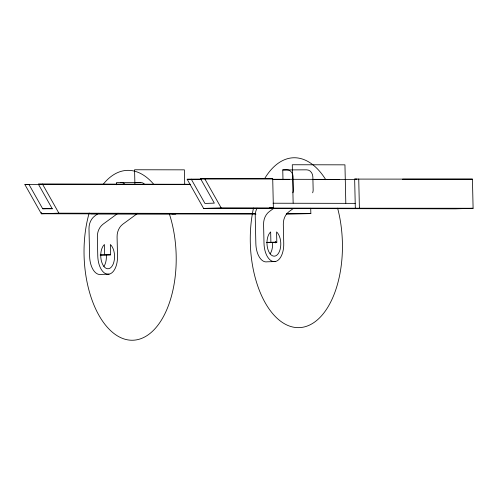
<?xml version="1.0" encoding="UTF-8"?>
<svg xmlns="http://www.w3.org/2000/svg" width="498" height="498" viewBox="0 0 498 498"><rect width="100%" height="100%" fill="white"/><g stroke="black" fill="none" stroke-linecap="round" stroke-linejoin="round"><path stroke-width="0.75" d="M98.511 213.262L94.825 215.951A14.566 12.245 -89.9 0 0 88.993 228.763L89.621 256.289A18.208 9.86 88.1 0 0 100.926 274.41L109.087 274.143M118.063 213.212L103.179 224.094A14.566 12.245 -89.9 0 0 97.347 236.905L97.776 256.022A18.208 9.86 88.1 0 0 108.06 274.242A18.208 9.86 88.1 0 0 117.516 256.053L117.08 236.936A14.566 12.245 -89.9 0 1 122.913 224.125L137.797 213.244M273.751 208.32L269.412 211.494A14.566 12.245 -89.9 0 0 263.579 224.305L264.015 243.422A18.208 9.86 88.1 0 0 274.292 261.637A18.208 9.86 88.1 0 0 283.748 243.454L283.312 224.337A14.566 12.245 -89.9 0 1 289.145 211.526L293.49 208.351M282.982 179.697L282.758 169.936L286.842 169.806A7.283 6.119 -89.9 0 1 293.123 176.883L293.415 189.67A7.283 6.119 -89.9 0 1 292.911 192.77M255.972 214.109L41.346 213.754L24.9 184.602L54.637 184.509M28.977 184.465L42.685 208.762L52.072 208.45L38.365 184.16L190.666 184.272M473.1 208.27L355.317 208.214L354.657 179.093L472.44 179.149L473.1 208.27L455.558 208.849L203.607 208.425L187.161 179.274L201.329 179.156M191.238 179.143L204.946 203.433L214.333 203.128L200.626 178.832L272.717 178.813L273.377 207.94L269.3 208.071L355.317 208.214M144.943 184.702A7.283 6.119 -89.9 0 0 140.343 182.436L116.526 182.536L116.576 184.789M136.259 182.573L140.343 182.436M272.717 178.813L200.626 178.832M472.44 179.149L402.614 179.174M255.63 213.505L58.895 213.175L41.346 213.754L41.315 212.366M203.607 208.425L221.149 207.853L273.377 207.94M90.866 213.835L176.006 213.835L171.922 213.972M310.721 208.232L310.839 213.598L286.294 214.165M266.442 242.364L276.813 242.227L276.577 231.931A12.749 6.904 88.1 0 1 279.471 251.372A12.749 6.904 88.1 0 1 268.652 251.353A12.749 6.904 88.1 0 1 270.657 231.919L270.893 242.221M276.813 242.227L266.43 242.495M100.21 254.964L110.581 254.827L110.344 244.53A12.749 6.904 88.1 0 1 113.233 263.971A12.749 6.904 88.1 0 1 102.42 263.952A12.749 6.904 88.1 0 1 104.424 244.518L104.661 254.82M110.581 254.827L100.198 255.094M275.319 261.543L267.165 261.811A18.208 9.86 88.1 0 1 255.854 243.69L255.231 216.163A14.566 12.245 -89.9 0 1 257.024 208.17M282.758 169.936L306.575 169.837A7.283 6.119 -89.9 0 1 312.856 176.915L313.149 189.701A7.283 6.119 -89.9 0 1 312.644 192.801M354.657 179.093L356.979 179.093M272.723 179.28L356.537 179.417M402.322 179.492L422.503 179.529M187.161 179.274L201.13 179.299M272.524 179.417L289.599 179.448M312.881 179.485L339.263 179.529M38.365 184.16L189.694 184.409M24.9 184.602L28.013 184.602M273.066 203.221L355.211 203.365M293.272 208.438L345.936 208.525M42.685 208.762L52.657 208.774M286.736 213.561L310.839 213.598M135.568 213.443L185.387 213.53M204.703 178.701L221.149 207.853M42.442 184.023L58.895 213.175M358.734 178.956L359.4 208.083M345.811 203.159L344.946 164.838L292.276 164.751L293.148 203.072M275.537 241.424L275.568 242.956M184.727 184.403L184.397 169.843L134.572 169.756L134.902 184.322M106.329 255.044A12.749 6.904 88.1 0 1 103.858 266.511M120.603 182.405A7.283 6.119 -89.9 0 1 125.21 184.665M169.171 213.331A84.977 46.028 88.1 0 1 131.976 340.246A84.977 46.028 88.1 0 1 89.192 213.007M103.59 183.793A84.977 46.028 88.1 0 1 153.384 183.88M337.613 208.17A84.977 46.028 88.1 0 1 298.271 327.647A84.977 46.028 88.1 0 1 253.501 208.033M264.731 178.452A84.977 46.028 88.1 0 1 325.773 179.703M272.562 242.445A12.749 6.904 88.1 0 1 270.09 253.912"/></g></svg>
